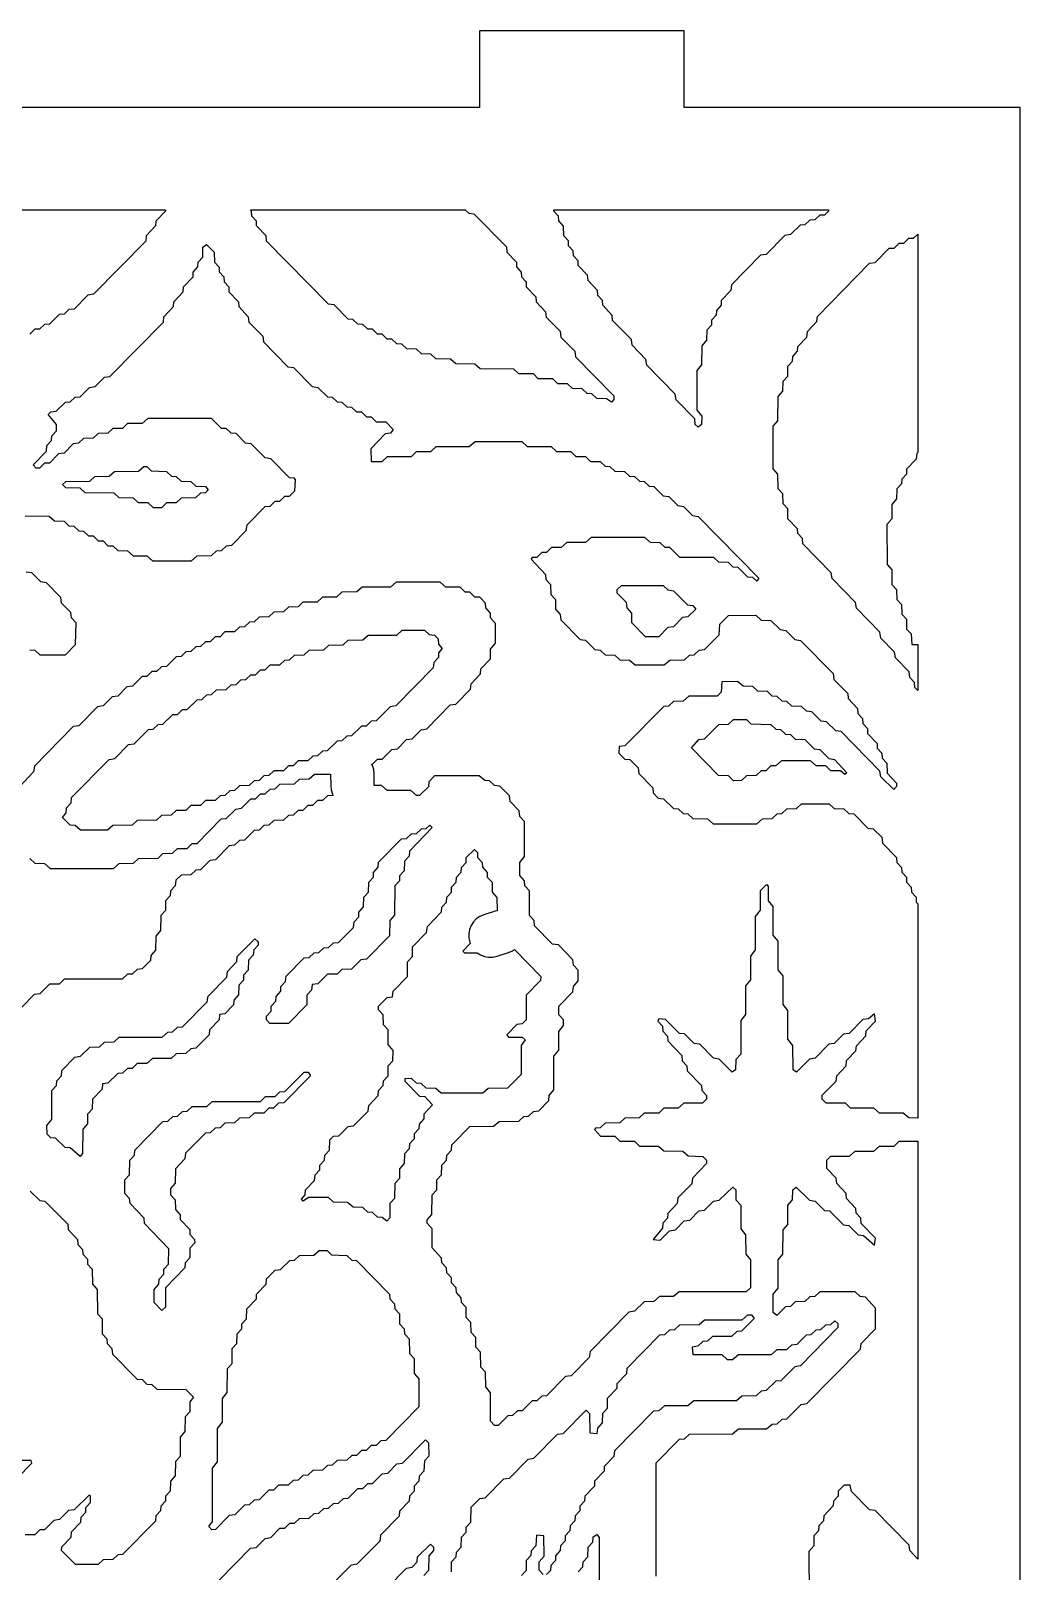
# Model space of a CAD drawing. Header units: millimetres. Extents: x 10 to 410, y 18 to 283.
# Drawn here: x 34.6 to 73.3, y 86.8 to 147 of the extents above; entities that cross this region are included whole.
import ezdxf

# ---------------------------------------------------------------- set-up
doc = ezdxf.new("R2010")
doc.units = ezdxf.units.MM
doc.layers.add('CUT', color=1, linetype='Continuous')

msp = doc.modelspace()

# ---------------------------------------------------------------- linework, layer by layer
at = {"layer": 'CUT'}
for points in [[(52.134, 21), (60.134, 21), (60.134, 24), (73.2679, 24), (73.2679, 144), (60.134, 144), (60.134, 147), (52.134, 147), (52.134, 144), (31.134, 144), (31.134, 147), (23.134, 147), (23.134, 144), (10, 144), (10, 24), (23.134, 24), (23.134, 21), (31.134, 21), (31.134, 24), (52.134, 24)], [(54.3423, 136.4151), (54.7154, 136.024), (54.739, 135.8098), (55.2797, 135.2599), (55.3107, 135.0344), (55.8514, 134.4844), (55.8824, 134.2589), (57.3759, 132.7397), (57.3833, 132.5899), (57.2853, 132.4864), (57.0947, 132.6215), (56.7171, 132.6299), (56.523, 132.8154), (56.3359, 132.8238), (56.1418, 133.0092), (55.7642, 133.0176), (55.5701, 133.2031), (55.1925, 133.2115), (54.9984, 133.3969), (54.4303, 133.4054), (54.2362, 133.5908), (53.668, 133.5992), (53.4739, 133.7847), (52.157, 133.7904), (51.9494, 133.9785), (51.2042, 133.9842), (50.9965, 134.1724), (50.4284, 134.1808), (50.2343, 134.3662), (49.8567, 134.3747), (49.6626, 134.5601), (49.285, 134.5685), (49.0909, 134.754), (48.9038, 134.7624), (48.7098, 134.9478), (48.5227, 134.9563), (48.3286, 135.1417), (48.1416, 135.1501), (47.9475, 135.3356), (47.7605, 135.344), (47.5664, 135.5294), (47.3793, 135.5378), (47.1852, 135.7233), (46.9982, 135.7317), (46.4469, 136.2886), (46.2245, 136.321), (43.8052, 138.7821), (43.7897, 138.984), (43.4167, 139.375), (43.4086, 139.5656), (43.2261, 139.7627), (43.218, 139.9533), (43.1769, 140), (51.5726, 140), (51.7091, 139.8696), (51.9075, 139.8535), (53.1834, 138.5555), (53.1989, 138.3537), (53.572, 137.9626), (53.5801, 137.7721), (53.7626, 137.5749), (53.7706, 137.3844), (53.9531, 137.1872), (53.9612, 136.9966), (54.3343, 136.6056)], [(61.9805, 137.069), (61.9569, 136.8548), (61.5838, 136.4638), (61.5758, 136.2732), (61.3933, 136.0761), (61.3852, 135.8855), (61.2027, 135.6883), (61.1946, 135.4978), (61.0121, 135.3006), (61.0041, 134.9162), (60.8161, 134.6913), (60.8135, 133.9469), (60.6255, 133.722), (60.6255, 132.1779), (60.8161, 131.9397), (60.8135, 131.6206), (60.677, 131.5094), (60.5676, 131.6206), (60.5439, 131.8348), (59.8128, 132.5786), (59.7817, 132.8041), (58.6694, 133.9356), (58.6383, 134.1611), (58.0977, 134.7111), (58.0666, 134.9365), (57.3354, 135.6804), (57.3199, 135.8822), (56.9468, 136.2732), (56.9388, 136.4638), (56.7563, 136.6609), (56.7482, 136.8515), (56.3751, 137.2425), (56.3515, 137.4567), (55.994, 137.8241), (55.9859, 138.0147), (55.8034, 138.2118), (55.7954, 138.4024), (55.6129, 138.5996), (55.6048, 138.7901), (55.4223, 138.9873), (55.4142, 139.3717), (55.2317, 139.5689), (55.2237, 139.7594), (55.0412, 139.9566), (55.0412, 140), (65.7682, 140), (65.7682, 139.9566), (65.6169, 139.8028), (65.4298, 139.7944), (65.2357, 139.6089), (65.0487, 139.6005), (64.8546, 139.4151), (64.6676, 139.4066), (64.2943, 139.0351), (64.0719, 139.0027), (63.3415, 138.2596), (63.1191, 138.2272)], [(68.0631, 126.1404), (68.2456, 125.9433), (68.2536, 125.365), (68.4361, 125.1678), (68.4442, 124.7834), (68.6267, 124.5862), (68.6348, 124.2018), (68.8173, 124.0046), (68.8253, 123.6202), (69.0004, 123.4343), (69.03, 123.0175), (69.2679, 123.0175), (69.2679, 121.2234), (69.1431, 121.3459), (69.135, 121.5365), (68.9525, 121.7336), (68.9288, 121.9478), (68.3882, 122.4978), (68.3571, 122.7233), (67.8165, 123.2733), (67.7855, 123.4987), (66.8637, 124.4364), (66.8326, 124.6619), (65.9109, 125.5996), (65.8798, 125.8251), (64.7675, 126.9566), (64.752, 127.1585), (64.5695, 127.3556), (64.5614, 127.5462), (64.1883, 127.9372), (64.1803, 128.3216), (63.9978, 128.5188), (63.9897, 128.9032), (63.8072, 129.1004), (63.7991, 129.6786), (63.614, 129.8891), (63.614, 131.552), (63.7991, 131.7624), (63.8046, 132.7151), (63.9897, 132.9256), (63.9978, 133.31), (64.1803, 133.5071), (64.1883, 133.8916), (64.3708, 134.0887), (64.3789, 134.2793), (64.5614, 134.4764), (64.5695, 134.667), (64.927, 135.0344), (64.9506, 135.2486), (65.3237, 135.6396), (65.3392, 135.8415), (67.3773, 137.9148), (67.5997, 137.9472), (68.151, 138.5042), (68.338, 138.5126), (68.5321, 138.698), (68.7192, 138.7065), (68.9133, 138.8919), (69.1003, 138.9003), (69.2679, 139.0604), (69.2679, 130.5248), (69.2221, 130.4777), (69.1984, 130.2635), (68.8253, 129.8725), (68.8173, 129.6819), (68.6348, 129.4848), (68.6267, 129.2942), (68.4442, 129.0971), (68.4361, 128.7126), (68.2482, 128.4877), (68.2456, 127.9372), (68.0576, 127.7123)], [(40.2716, 128.5588), (39.894, 128.5504), (39.6999, 128.365), (39.3891, 128.3623), (39.1815, 128.5504), (38.8039, 128.5588), (38.6098, 128.7443), (38.0416, 128.7527), (37.8475, 128.9381), (36.7212, 128.9438), (36.5135, 129.132), (35.9589, 129.1377), (35.8316, 129.2666), (35.9589, 129.3954), (36.8947, 129.4011), (37.0888, 129.5866), (37.6569, 129.595), (37.8646, 129.7831), (38.8003, 129.7888), (39.008, 129.977), (39.1282, 129.9743), (39.2984, 129.8051), (39.8905, 129.7804), (40.0846, 129.595), (40.2716, 129.5866), (40.4657, 129.4011), (40.8433, 129.3927), (41.0374, 129.2073), (41.415, 129.1988), (41.5261, 129.0594), (41.415, 128.9466), (41.228, 128.9381), (41.0339, 128.7527), (40.4657, 128.7443)], [(57.8997, 124.4477), (57.876, 124.6619), (57.5185, 125.0293), (57.5185, 125.1678), (57.6834, 125.3243), (59.3147, 125.3243), (59.4984, 125.1524), (59.7208, 125.12), (60.2606, 124.5708), (60.4716, 124.5462), (60.5827, 124.4068), (60.281, 124.1), (60.0701, 124.0754), (59.7093, 123.7123), (59.4984, 123.6877), (59.1376, 123.3246), (58.6227, 123.3246), (58.0902, 123.8661), (58.0822, 124.2505)], [(47.7037, 119.8351), (47.5166, 119.8267), (47.132, 119.4474), (46.9449, 119.4389), (46.7508, 119.2535), (46.5638, 119.2451), (46.1791, 118.8658), (45.9921, 118.8574), (45.798, 118.6719), (45.611, 118.6635), (45.4169, 118.4781), (45.0393, 118.4696), (44.8452, 118.2842), (44.6581, 118.2758), (44.464, 118.0903), (44.0864, 118.0819), (43.8923, 117.8965), (43.7053, 117.8881), (43.5112, 117.7026), (43.3242, 117.6942), (43.1301, 117.5088), (42.7525, 117.5003), (42.5584, 117.3149), (42.3714, 117.3065), (42.1773, 117.121), (41.9902, 117.1126), (41.7961, 116.9272), (41.4185, 116.9187), (41.2244, 116.7333), (40.8468, 116.7249), (40.6527, 116.5395), (40.2751, 116.531), (40.081, 116.3456), (39.7034, 116.3372), (39.5093, 116.1517), (38.7506, 116.1433), (38.5565, 115.9579), (37.7978, 115.9494), (37.5901, 115.7613), (36.5306, 115.7613), (36.323, 115.9494), (36.1245, 115.9656), (35.8342, 116.2646), (35.9765, 116.4474), (35.9846, 116.6379), (36.1671, 116.8351), (36.1826, 117.0369), (37.649, 118.5287), (37.8714, 118.5611), (38.4113, 119.1103), (38.6337, 119.1427), (39.185, 119.6996), (39.372, 119.7081), (39.5661, 119.8935), (39.7532, 119.9019), (40.1378, 120.2812), (40.3248, 120.2897), (40.5189, 120.4751), (40.706, 120.4835), (41.0906, 120.8628), (41.2777, 120.8712), (41.4718, 121.0567), (41.6588, 121.0651), (41.8529, 121.2505), (42.2305, 121.259), (42.4246, 121.4444), (42.6116, 121.4528), (42.8057, 121.6383), (42.9928, 121.6467), (43.1869, 121.8321), (43.3739, 121.8405), (43.568, 122.026), (43.755, 122.0344), (43.9491, 122.2198), (44.3267, 122.2283), (44.5208, 122.4137), (44.7079, 122.4221), (44.902, 122.6076), (45.2796, 122.616), (45.4737, 122.8014), (46.0418, 122.8098), (46.2359, 122.9953), (46.8041, 123.0037), (46.9982, 123.1891), (47.5664, 123.1976), (47.774, 123.3857), (48.9003, 123.3914), (49.1079, 123.5796), (49.9769, 123.5796), (50.1606, 123.4076), (50.3716, 123.383), (50.5155, 123.2405), (50.531, 123.0386), (50.6759, 122.8691), (50.531, 122.6996), (50.5229, 122.5091), (50.3404, 122.3119), (50.3249, 122.1101), (48.8585, 120.6183), (48.6361, 120.5859), (48.0962, 120.0367), (47.8978, 120.0205)], [(66.4075, 117.9364), (66.2418, 118.0819), (65.8642, 118.0903), (65.6701, 118.2758), (65.2925, 118.2842), (65.0701, 118.4753), (63.9337, 118.4753), (63.7112, 118.2842), (63.5242, 118.2758), (63.3301, 118.0903), (63.143, 118.0819), (62.9489, 117.8965), (62.5713, 117.8881), (62.3772, 117.7026), (62.0664, 117.6999), (61.8588, 117.8881), (61.4698, 117.9042), (60.4172, 118.9787), (60.7075, 119.3042), (60.9299, 119.3366), (61.4812, 119.8935), (61.8588, 119.9019), (62.0664, 120.0901), (62.5678, 120.0874), (62.738, 119.9181), (63.5206, 119.8935), (63.7147, 119.7081), (63.9018, 119.6996), (64.0959, 119.5142), (64.2829, 119.5058), (64.477, 119.3203), (64.8546, 119.3119), (65.2153, 118.9488), (65.4377, 118.9165), (65.787, 118.5611), (66.0094, 118.5287), (66.4903, 118.0094)], [(47.4927, 110.699), (47.132, 110.3359), (46.7544, 110.3275), (46.5603, 110.142), (46.1827, 110.1336), (45.8094, 109.7621), (45.5904, 109.7321), (45.5682, 109.5204), (45.3857, 109.3232), (45.3777, 108.9388), (44.666, 108.2112), (43.9377, 108.2112), (43.7978, 108.3572), (43.7978, 108.4958), (43.9803, 108.6929), (43.9883, 108.8835), (44.1708, 109.0806), (44.1789, 109.2712), (44.3614, 109.4684), (44.3695, 109.6589), (44.552, 109.8561), (44.5675, 110.0579), (45.2717, 110.7743), (45.4701, 110.7905), (45.6642, 110.9759), (45.8513, 110.9843), (46.0454, 111.1698), (46.2324, 111.1782), (46.4265, 111.3636), (46.6135, 111.372), (47.2043, 111.9649), (47.228, 112.1791), (47.4105, 112.3763), (47.4185, 112.5668), (47.601, 112.764), (47.6091, 113.1484), (47.7916, 113.3456), (47.7997, 113.73), (47.9822, 113.9272), (47.9902, 114.1177), (48.1727, 114.3149), (48.1882, 114.5167), (49.083, 115.427), (49.2814, 115.4431), (49.4755, 115.6286), (49.6626, 115.637), (49.8567, 115.8224), (50.0437, 115.8308), (50.1845, 115.9659), (50.2847, 115.8656), (49.3876, 114.9452), (49.3795, 114.7546), (49.1971, 114.5575), (49.189, 114.1731), (49.0065, 113.9759), (48.9984, 113.7853), (48.8159, 113.5882), (48.8105, 112.4416), (48.6254, 112.2311), (48.6099, 111.6416), (47.7151, 110.7314)], [(51.7086, 111.7195), (51.7113, 111.5529), (51.7463, 111.39), (51.7689, 111.3379), (51.4791, 111.0433), (51.5468, 110.9786), (52.0354, 110.9786), (52.1669, 110.8937), (52.3219, 110.8324), (52.4858, 110.8024), (52.6524, 110.8051), (52.8153, 110.8402), (53.2679, 110.9853), (53.4208, 111.0515), (53.4953, 111.1029), (54.5248, 110.0466), (54.5174, 109.8968), (53.9612, 109.3232), (53.9531, 108.3572), (53.8018, 108.2034), (53.5908, 108.1788), (53.1989, 107.7722), (53.2619, 107.683), (53.8018, 107.6803), (53.9129, 107.5674), (53.7652, 107.3568), (53.7626, 106.2248), (53.2301, 105.6832), (52.4713, 105.6748), (52.2637, 105.4866), (50.6325, 105.4866), (50.4248, 105.6748), (50.0472, 105.6832), (49.8531, 105.8687), (49.6661, 105.8771), (49.472, 106.0625), (49.2112, 106.0488), (49.2126, 105.9552), (49.7795, 105.3786), (49.9905, 105.3539), (50.2948, 105.0339), (49.9593, 104.6706), (49.9512, 104.48), (49.7687, 104.2828), (49.7607, 104.0923), (49.5782, 103.8951), (49.5701, 103.7046), (49.3876, 103.5074), (49.3795, 103.3168), (49.1971, 103.1197), (49.189, 102.7353), (49.0065, 102.5381), (48.9984, 102.1537), (48.8159, 101.9565), (48.8078, 101.3782), (48.6254, 101.1811), (48.6199, 100.616), (48.5079, 100.4916), (48.3286, 100.6344), (48.1416, 100.6428), (47.9475, 100.8283), (47.7605, 100.8367), (47.5664, 101.0221), (47.1888, 101.0306), (46.9663, 101.2217), (46.4265, 101.2244), (46.2324, 101.4099), (45.4488, 101.4156), (45.2412, 101.2671), (45.1694, 101.3506), (45.3142, 101.5201), (45.3223, 101.7106), (45.6798, 102.078), (45.7034, 102.2922), (45.8859, 102.4894), (45.894, 102.6799), (46.0765, 102.8771), (46.0846, 103.0677), (46.2671, 103.2648), (46.2826, 103.6605), (46.4265, 103.803), (46.6375, 103.8277), (46.9982, 104.1908), (47.2092, 104.2154), (47.776, 104.7921), (47.7997, 105.0063), (48.1727, 105.3973), (48.1808, 105.5878), (48.3633, 105.785), (48.3714, 105.9756), (48.5539, 106.1727), (48.5619, 106.5571), (48.7444, 106.7543), (48.7499, 107.163), (48.5619, 107.3879), (48.5539, 107.9662), (48.3714, 108.1634), (48.3633, 108.5478), (48.1808, 108.745), (48.1808, 108.8835), (48.5227, 109.2311), (48.7304, 109.2534), (48.7599, 109.4763), (49.3161, 110.05), (49.3216, 110.615), (49.5067, 110.8254), (49.5148, 111.2098), (50.0628, 111.7711), (50.0939, 111.9965), (50.6501, 112.5701), (50.6582, 112.7607), (50.8407, 112.9579), (50.8487, 113.1484), (51.0312, 113.3456), (51.0393, 113.5361), (51.2218, 113.7333), (51.2299, 113.9239), (51.4124, 114.121), (51.4204, 114.3116), (51.6029, 114.5088), (51.611, 114.6993), (51.938, 115.0043), (52.0475, 114.8932), (52.0555, 114.7026), (52.238, 114.5055), (52.2461, 114.3149), (52.4286, 114.1177), (52.4367, 113.9272), (52.6192, 113.73), (52.6272, 113.3456), (52.8123, 113.1352), (52.8161, 112.6186), (52.7488, 112.6041), (52.2962, 112.459), (52.1433, 112.3928), (52.0062, 112.298), (51.8903, 112.1784), (51.7999, 112.0384), (51.7386, 111.8834)], [(41.5744, 107.9662), (41.5589, 107.7644), (41.0453, 107.2419), (40.8468, 107.2257), (40.6527, 107.0403), (40.2751, 107.0318), (40.081, 106.8464), (39.3506, 106.8437), (39.1282, 106.6525), (38.7506, 106.6441), (38.5565, 106.4587), (38.3695, 106.4503), (38.1754, 106.2648), (37.9883, 106.2564), (37.6037, 105.8771), (37.396, 105.8548), (37.3739, 105.6432), (37.0008, 105.2521), (36.9928, 104.8677), (36.8103, 104.6706), (36.8022, 104.2861), (36.6197, 104.089), (36.6142, 103.1362), (36.5136, 103.0196), (36.1324, 103.3485), (35.9339, 103.3646), (35.5607, 103.7362), (35.3737, 103.7446), (35.2297, 103.8871), (35.2223, 104.2308), (35.4103, 104.4558), (35.4129, 105.5878), (35.5954, 105.785), (35.6034, 105.9756), (35.7859, 106.1727), (35.8014, 106.3746), (36.3151, 106.8971), (36.5375, 106.9295), (36.8982, 107.2925), (37.2758, 107.301), (37.4699, 107.4864), (37.8475, 107.4948), (38.0416, 107.6803), (39.7248, 107.683), (39.9472, 107.8741), (40.1343, 107.8825), (40.3284, 108.068), (40.5154, 108.0764), (41.4873, 109.057), (41.5184, 109.2825), (42.2496, 110.0263), (42.2733, 110.2405), (42.6463, 110.6315), (42.6618, 110.8334), (43.349, 111.5176), (43.472, 111.4037), (43.4746, 111.2784), (43.3051, 111.0916), (43.2814, 110.8774), (43.0989, 110.6803), (43.0909, 110.2958), (42.9084, 110.0987), (42.9003, 109.9081), (42.7178, 109.711), (42.7097, 109.3265), (42.5272, 109.1294), (42.5192, 108.9388), (42.1773, 108.5911), (41.9696, 108.5689), (41.9475, 108.3572)], [(41.4185, 103.9301), (40.6372, 103.1433), (40.6135, 102.9291), (40.2405, 102.5381), (40.235, 101.9731), (40.0499, 101.7627), (40.0499, 101.5201), (40.2324, 101.3229), (40.2405, 100.9385), (40.4229, 100.7413), (40.431, 100.5508), (40.8041, 100.1597), (40.8121, 99.9692), (40.9946, 99.772), (40.9973, 99.6467), (40.8121, 99.4363), (40.8041, 99.0519), (40.6216, 98.8547), (40.6135, 98.6642), (39.8593, 97.8854), (39.8539, 97.1265), (39.7148, 97.0021), (39.4148, 97.3071), (39.4122, 97.8201), (39.5973, 98.0306), (39.6053, 98.2211), (39.7878, 98.4183), (39.7959, 98.6088), (39.9784, 98.806), (39.9839, 99.4085), (39.0411, 100.3976), (39.0256, 100.5995), (38.4694, 101.1731), (38.4539, 101.3749), (38.2714, 101.5721), (38.2714, 102.0983), (38.4539, 102.2955), (38.4619, 102.8738), (38.6444, 103.071), (38.6525, 103.2615), (39.7453, 104.3769), (39.9437, 104.393), (40.1378, 104.5785), (40.3248, 104.5869), (40.5189, 104.7723), (40.706, 104.7808), (40.9001, 104.9662), (41.4682, 104.9746), (41.6759, 105.1628), (43.5645, 105.1685), (43.7586, 105.3539), (44.1362, 105.3623), (44.3303, 105.5478), (44.5173, 105.5562), (45.2717, 106.3155), (45.4283, 106.3155), (45.5206, 106.1726), (44.4755, 105.1094), (44.277, 105.0932), (44.0829, 104.9078), (43.8959, 104.8994), (43.7018, 104.7139), (43.3242, 104.7055), (43.1301, 104.5201), (42.7525, 104.5116), (42.5584, 104.3262), (42.1808, 104.3178), (41.9867, 104.1323), (41.7997, 104.1239), (41.6056, 103.9385)], [(49.3876, 95.3165), (49.5701, 95.1193), (49.5782, 94.5411), (49.7633, 94.3306), (49.7607, 93.2361), (48.4659, 91.9191), (48.2789, 91.9107), (48.0848, 91.7252), (47.8978, 91.7168), (47.7037, 91.5314), (47.5166, 91.5229), (47.3225, 91.3375), (47.1355, 91.3291), (46.9414, 91.1437), (46.5638, 91.1352), (46.3697, 90.9498), (46.1827, 90.9414), (45.9886, 90.7559), (45.611, 90.7475), (45.4169, 90.5621), (45.2298, 90.5536), (45.0357, 90.3682), (44.8487, 90.3598), (44.6546, 90.1743), (44.277, 90.1659), (44.0829, 89.9805), (43.8959, 89.9721), (43.5226, 89.6005), (43.3242, 89.5843), (43.1301, 89.3989), (42.9431, 89.3905), (42.5698, 89.0189), (42.3474, 88.9865), (41.8076, 88.4373), (41.6623, 88.4296), (41.5486, 88.5557), (41.699, 88.753), (41.699, 90.8411), (41.8895, 91.0793), (41.8895, 92.392), (42.0801, 92.6302), (42.0801, 93.5552), (42.2706, 93.7934), (42.2733, 94.7316), (42.4558, 94.9288), (42.4638, 95.5071), (42.6463, 95.7042), (42.6544, 96.0887), (42.8369, 96.2858), (42.845, 96.4764), (43.0274, 96.6735), (43.0355, 97.058), (43.4086, 97.449), (43.4167, 97.6395), (43.7897, 98.0306), (43.8052, 98.2324), (44.1397, 98.5688), (44.3507, 98.5934), (44.7114, 98.9565), (44.8984, 98.9649), (45.0925, 99.1504), (45.6607, 99.1588), (45.8683, 99.347), (46.1791, 99.3442), (46.3493, 99.175), (46.9414, 99.1504), (47.1355, 98.9649), (47.3225, 98.9565), (48.6173, 97.6395), (48.6254, 97.449), (48.8078, 97.2518), (48.8159, 97.0613), (48.9984, 96.8641), (49.0065, 96.4797), (49.189, 96.2825), (49.1971, 96.092), (49.3795, 95.8948)]]:
    msp.add_lwpolyline(points, close=True, dxfattribs=at)
for points in [[(31.3142, 140), (39.8503, 140), (39.8512, 139.9566), (39.4782, 139.5656), (39.4701, 139.375), (39.0971, 138.984), (39.0816, 138.7821), (37.0434, 136.7087), (36.821, 136.6764), (36.2811, 136.1272), (36.0827, 136.111), (35.8886, 135.9256), (35.7015, 135.9171), (35.3169, 135.5378), (35.1298, 135.5294), (34.9357, 135.344), (34.7487, 135.3356), (34.5546, 135.1501)], [(34.3676, 128.0441), (35.3033, 128.0384), (35.511, 127.8502), (35.8886, 127.8418), (36.0827, 127.6564), (36.2697, 127.6479), (36.4638, 127.4625), (36.6508, 127.4541), (36.8449, 127.2686), (37.032, 127.2602), (37.2261, 127.0748), (37.4131, 127.0664), (37.6072, 126.8809), (37.7942, 126.8725), (37.9883, 126.6871), (38.3659, 126.6786), (38.5884, 126.4875), (39.1282, 126.4848), (39.3506, 126.2936), (40.8682, 126.2936), (41.0906, 126.4848), (41.6588, 126.4932), (41.8529, 126.6786), (42.0399, 126.6871), (42.234, 126.8725), (42.445, 126.8971), (43.0119, 127.4738), (43.043, 127.6993), (43.7471, 128.4157), (43.9456, 128.4318), (44.1397, 128.6173), (44.3267, 128.6257), (44.5208, 128.8111), (44.7079, 128.8195), (44.9175, 129.0247), (44.9386, 129.457), (44.8982, 129.5198), (44.7, 129.5359), (43.9695, 130.2789), (43.7471, 130.3113), (43.2073, 130.8605), (42.9849, 130.8929), (42.6116, 131.2645), (42.4246, 131.2729), (42.2305, 131.4583), (42.0435, 131.4668), (41.6588, 131.8461), (39.1601, 131.8518), (38.9376, 131.6606), (38.3695, 131.6522), (38.1754, 131.4668), (37.7978, 131.4583), (37.6037, 131.2729), (37.2261, 131.2645), (37.032, 131.079), (36.6544, 131.0706), (36.4603, 130.8852), (36.2493, 130.8605), (35.8886, 130.4974), (35.6776, 130.4728), (35.3169, 130.1097), (35.1298, 130.1013), (34.9357, 129.9159), (34.802, 129.9159), (34.6882, 130.042), (35.1987, 130.5756), (35.2223, 130.7898), (35.4048, 130.9869), (35.4129, 131.1775), (35.5954, 131.3747), (35.5954, 131.6173), (35.27, 132.0051), (35.3737, 132.1068), (35.5846, 132.1314), (35.9454, 132.4945), (36.1324, 132.5029), (36.3265, 132.6883), (36.5135, 132.6968), (36.8868, 133.0683), (37.1092, 133.1007), (37.4699, 133.4638), (37.6809, 133.4884), (39.7723, 135.616), (39.7959, 135.8302), (40.169, 136.2212), (40.177, 136.4118), (40.5501, 136.8028), (40.5582, 136.9933), (40.9312, 137.3844), (40.9393, 137.5749), (41.1218, 137.7721), (41.1299, 137.9626), (41.3124, 138.1598), (41.3204, 138.5442), (41.4569, 138.6554), (41.7569, 138.3504), (41.765, 137.9659), (41.9475, 137.7688), (41.9555, 137.5782), (42.138, 137.3811), (42.1461, 137.1905), (42.3286, 136.9933), (42.3367, 136.8028), (42.7097, 136.4118), (42.7178, 136.2212), (43.0909, 135.8302), (43.1145, 135.616), (43.6551, 135.066), (43.6862, 134.8405), (44.6342, 133.8761), (44.8566, 133.8438), (45.587, 133.1007), (45.8094, 133.0683), (46.1827, 132.6968), (46.3697, 132.6883), (46.5638, 132.5029), (46.7508, 132.4945), (46.9449, 132.309), (47.132, 132.3006), (47.3261, 132.1152), (47.5131, 132.1068), (47.7072, 131.9213), (47.8942, 131.9129), (48.0883, 131.7275), (48.4659, 131.719), (48.7602, 131.4236), (48.6565, 131.2729), (48.4455, 131.2483), (47.8787, 130.6716), (47.898, 130.1764), (48.3286, 130.1766), (48.5362, 130.3647), (49.472, 130.3704), (49.6661, 130.5559), (50.2343, 130.5643), (50.4419, 130.7524), (51.7305, 130.7524), (51.9664, 130.9463), (53.7882, 130.9463), (53.9959, 130.7581), (54.9316, 130.7524), (55.1393, 130.5643), (55.7074, 130.5559), (55.9015, 130.3704), (56.2791, 130.362), (56.4732, 130.1766), (56.8508, 130.1681), (57.0449, 129.9827), (57.232, 129.9743), (57.4261, 129.7888), (57.8037, 129.7804), (57.9978, 129.595), (58.1848, 129.5866), (58.3789, 129.4011), (58.5659, 129.3927), (58.76, 129.2073), (58.9471, 129.1988), (59.3078, 128.8358), (59.5302, 128.8034), (59.8795, 128.448), (60.1019, 128.4157), (60.4512, 128.0603), (60.6736, 128.0279), (63.0526, 125.6077), (62.9773, 125.497), (62.8116, 125.6425), (62.6246, 125.6509), (62.2399, 126.0302), (62.0529, 126.0386), (61.8588, 126.2241), (61.4812, 126.2325), (61.2871, 126.4179), (59.9567, 126.4264), (59.572, 126.8057), (59.385, 126.8141), (59.1909, 126.9995), (58.8133, 127.0079), (58.5908, 127.1991), (56.5016, 127.1991), (56.2791, 127.0079), (55.5488, 127.0052), (55.3263, 126.8141), (54.9487, 126.8057), (54.7546, 126.6202), (54.5676, 126.6118), (54.3735, 126.4264), (54.1868, 126.4181), (54.147, 126.359), (54.708, 125.7607), (54.7235, 125.5588), (54.906, 125.3617), (54.914, 124.9773), (55.0965, 124.7801), (55.1046, 124.3957), (55.2871, 124.1985), (55.3107, 123.9843), (56.0682, 123.2138), (56.2791, 123.1891), (56.6399, 122.8261), (56.8508, 122.8014), (57.0449, 122.616), (57.4225, 122.6076), (57.6166, 122.4221), (57.9942, 122.4137), (58.2167, 122.2226), (59.3531, 122.2226), (59.5755, 122.4137), (60.1437, 122.4221), (60.3378, 122.6076), (60.5248, 122.616), (60.7189, 122.8014), (60.9299, 122.8261), (61.4968, 123.4027), (61.5204, 123.8108), (61.8623, 124.1584), (62.9354, 124.1612), (63.143, 123.973), (63.5206, 123.9646), (63.8814, 123.6015), (64.1038, 123.5691), (64.4531, 123.2138), (64.6755, 123.1814), (65.9514, 121.8835), (65.9824, 121.658), (66.5231, 121.108), (66.5386, 120.9062), (66.9116, 120.5151), (66.9197, 120.3246), (67.1022, 120.1274), (67.1103, 119.9369), (67.2927, 119.7397), (67.3008, 119.5491), (67.6739, 119.1581), (67.6819, 118.9676), (67.8644, 118.7704), (67.8725, 118.5798), (68.055, 118.3827), (68.0631, 117.9983), (68.4361, 117.6072), (68.4361, 117.4687), (68.3267, 117.3575), (67.8165, 117.8451), (67.7855, 118.0706), (66.2658, 119.6166), (66.0548, 119.6412), (65.6941, 120.0043), (65.4831, 120.0289), (65.1224, 120.392), (64.9114, 120.4167), (64.7173, 120.6021), (64.3397, 120.6105), (64.1456, 120.796), (63.9586, 120.8044), (63.7645, 120.9898), (63.5774, 120.9983), (63.3833, 121.1837), (63.0057, 121.1921), (62.8116, 121.3776), (62.434, 121.386), (62.2116, 121.5771), (61.5979, 121.5576), (61.5758, 121.1521), (61.4244, 120.9983), (60.3129, 120.9955), (60.0905, 120.8044), (59.7129, 120.796), (59.5188, 120.6105), (59.3317, 120.6021), (57.8151, 119.0674), (57.596, 119.0374), (57.582, 118.7737), (57.8072, 118.5449), (58.0057, 118.5287), (58.3287, 118.2001), (58.3598, 117.9746), (58.9004, 117.4246), (58.9159, 117.2228), (59.1172, 117.0102), (59.3282, 116.9856), (59.7129, 116.6063), (59.8999, 116.5979), (60.094, 116.4124), (60.281, 116.404), (60.4751, 116.2186), (61.0433, 116.2101), (61.2657, 116.019), (62.9739, 116.019), (63.1963, 116.2101), (63.5739, 116.2186), (63.768, 116.404), (63.955, 116.4124), (64.1491, 116.5979), (64.5267, 116.6063), (64.7208, 116.7917), (65.7939, 116.7945), (66.0015, 116.6063), (66.3791, 116.5979), (66.5732, 116.4124), (66.7603, 116.404), (67.3116, 115.8471), (67.5225, 115.8224), (67.857, 115.486), (67.8881, 115.2606), (68.4361, 114.6993), (68.4442, 114.5088), (68.6267, 114.3116), (68.6348, 114.121), (68.8173, 113.9239), (68.8253, 113.7333), (69.0078, 113.5361), (69.0159, 113.3456), (69.1984, 113.1484), (69.2065, 112.9579), (69.2679, 112.8915), (69.2679, 104.5187), (68.9133, 104.5201), (68.6908, 104.7112), (67.7699, 104.7139), (67.5474, 104.9051), (66.64, 104.9051), (66.4324, 105.0932), (65.6872, 105.0989), (65.5223, 105.2555), (65.5297, 105.4053), (66.0704, 105.9552), (66.094, 106.1694), (66.4671, 106.5605), (66.4826, 106.7623), (66.8482, 107.142), (66.8637, 107.3439), (67.2293, 107.7236), (67.2448, 107.9255), (67.6105, 108.3052), (67.5753, 108.5829), (67.332, 108.3973), (67.121, 108.3726), (66.5811, 107.8234), (66.3587, 107.7911), (65.998, 107.428), (65.787, 107.4033), (65.2472, 106.8541), (65.0248, 106.8218), (64.5268, 106.3152), (64.3863, 106.4073), (64.3763, 107.3568), (64.1857, 107.595), (64.1857, 108.7139), (63.9952, 108.9521), (63.9952, 110.0709), (63.8046, 110.3091), (63.8046, 111.4279), (63.614, 111.6661), (63.614, 112.785), (63.4261, 113.0099), (63.4235, 113.5604), (63.3828, 113.6233), (63.3097, 113.6069), (63.1084, 113.3943), (63.1029, 112.6354), (62.9123, 112.3972), (62.9123, 111.0845), (62.7218, 110.8463), (62.7218, 109.9214), (62.5312, 109.6832), (62.5312, 108.5643), (62.3406, 108.3262), (62.3406, 107.0135), (62.1555, 106.803), (62.14, 106.4073), (62.011, 106.3075), (61.5016, 106.8218), (61.2792, 106.8541), (60.7393, 107.4033), (60.5169, 107.4357), (60.1437, 107.8073), (59.9452, 107.8234), (59.4054, 108.3726), (59.1415, 108.389), (59.1064, 108.3054), (59.289, 108.108), (59.297, 107.9175), (59.4795, 107.7203), (59.4876, 107.5298), (60.0438, 106.9562), (60.0593, 106.7543), (60.2418, 106.5571), (60.2499, 106.3666), (60.8061, 105.793), (60.8216, 105.5911), (61.0041, 105.394), (61.0041, 105.2555), (60.8527, 105.1016), (60.1223, 105.0989), (59.8999, 104.9078), (59.3317, 104.8994), (59.1376, 104.7139), (58.5695, 104.7055), (58.3754, 104.5201), (57.8072, 104.5116), (57.6131, 104.3262), (57.0449, 104.3178), (56.8508, 104.1323), (56.6641, 104.1241), (56.6243, 104.065), (56.8544, 103.8115), (57.4225, 103.803), (57.6166, 103.6176), (58.1848, 103.6092), (58.3789, 103.4237), (59.1241, 103.418), (59.3317, 103.2299), (60.0769, 103.2242), (60.2846, 103.036), (60.8641, 103.0199), (61.0041, 102.8738), (61.0041, 102.7353), (60.456, 102.174), (60.4249, 101.9485), (59.8843, 101.3986), (59.8607, 101.1844), (59.4876, 100.7933), (59.4795, 100.6028), (59.297, 100.4056), (59.289, 100.2151), (58.9161, 99.7748), (59.1909, 99.7404), (59.5641, 100.1119), (59.7865, 100.1443), (60.1358, 100.4997), (60.3582, 100.532), (60.7075, 100.8874), (60.9299, 100.9198), (61.2792, 101.2751), (61.5016, 101.3075), (62.038, 101.8218), (62.1475, 101.7106), (62.1555, 101.3262), (62.3406, 101.1158), (62.3406, 100.1908), (62.5312, 99.9526), (62.5367, 99.1937), (62.7218, 98.9833), (62.7192, 97.8887), (62.5543, 97.7322), (59.9318, 97.7322), (59.7093, 97.5411), (59.1695, 97.5383), (58.9471, 97.3472), (58.5695, 97.3388), (58.1962, 96.9672), (57.9738, 96.9348), (56.4541, 95.3889), (56.4231, 95.1634), (55.7189, 94.447), (55.4965, 94.4146), (54.7546, 93.6638), (54.5676, 93.6554), (54.3735, 93.47), (54.1864, 93.4616), (53.8018, 93.0823), (53.6147, 93.0738), (53.4206, 92.8884), (53.2336, 92.88), (52.8604, 92.5084), (52.7152, 92.5007), (52.5612, 92.6677), (52.5612, 93.7866), (52.3733, 94.0115), (52.3652, 94.5898), (52.1827, 94.787), (52.1746, 95.3652), (51.9921, 95.5624), (51.984, 95.9468), (51.8016, 96.144), (51.7935, 96.5284), (51.611, 96.7256), (51.6029, 97.11), (51.4204, 97.3071), (51.4124, 97.4977), (51.2299, 97.6949), (51.2218, 97.8854), (51.0393, 98.0826), (51.0312, 98.2732), (50.8487, 98.4703), (50.8407, 98.6609), (50.6582, 98.858), (50.6501, 99.0486), (50.277, 99.4396), (50.2744, 100.184), (50.0865, 100.4089), (50.0839, 100.5342), (50.269, 100.7446), (50.277, 101.5168), (50.4595, 101.7139), (50.4676, 102.0983), (50.6501, 102.2955), (50.6582, 102.6799), (50.8407, 102.8771), (50.8487, 103.0677), (51.0312, 103.2648), (51.0467, 103.4667), (51.7509, 104.183), (52.6833, 104.1935), (52.9057, 104.3846), (53.6645, 104.393), (53.8586, 104.5785), (54.0456, 104.5869), (54.2397, 104.7723), (54.4507, 104.797), (54.8425, 105.2034), (54.8506, 105.394), (55.0386, 105.6189), (55.0386, 106.9316), (55.2291, 107.1698), (55.2291, 107.9009), (55.4197, 108.1391), (55.4142, 108.3539), (55.2317, 108.5511), (55.2317, 108.8835), (55.7798, 109.4447), (55.8034, 109.6589), (55.9914, 109.8839), (55.9859, 110.2925), (55.8034, 110.4897), (55.7798, 110.7039), (55.2129, 111.2806), (54.9905, 111.3129), (54.2863, 112.0293), (54.2708, 112.2311), (54.0883, 112.4283), (54.0803, 113.3943), (53.8978, 113.5915), (53.8897, 113.782), (53.7046, 113.9925), (53.7072, 114.5055), (53.8952, 114.7304), (53.8897, 116.1084), (53.7072, 116.3055), (53.6836, 116.5197), (53.3261, 116.8871), (53.3024, 117.1013), (52.9261, 117.4841), (52.7152, 117.5088), (52.5211, 117.6942), (52.334, 117.7026), (52.1116, 117.8938), (50.3751, 117.8881), (50.1499, 117.6593), (50.1344, 117.4574), (49.7864, 117.1183), (49.6661, 117.121), (49.4437, 117.3122), (48.5227, 117.3149), (48.3003, 117.506), (48.0135, 117.506), (48.0138, 117.5092), (48.0121, 117.9664), (47.9952, 118.1322), (47.9462, 118.2915), (47.9148, 118.3496), (47.9475, 118.351), (48.1416, 118.5365), (48.3286, 118.5449), (48.7019, 118.9165), (48.9243, 118.9488), (49.2736, 119.3042), (49.496, 119.3366), (49.8453, 119.6919), (50.0676, 119.7243), (50.9886, 120.6612), (51.211, 120.6936), (51.7779, 121.2703), (51.8016, 121.4845), (52.1746, 121.8755), (52.1827, 122.066), (52.5557, 122.4571), (52.5638, 122.8415), (52.7518, 123.0664), (52.7518, 123.835), (52.5638, 124.06), (52.5557, 124.2505), (52.3733, 124.4477), (52.3652, 124.6383), (52.1399, 124.8671), (51.9529, 124.8755), (51.7588, 125.0609), (51.5718, 125.0693), (51.3777, 125.2548), (50.8095, 125.2632), (50.5871, 125.4543), (48.8789, 125.4543), (48.6565, 125.2632), (47.545, 125.2605), (47.334, 125.0771), (46.7544, 125.0609), (46.5467, 124.8728), (45.9921, 124.8671), (45.7845, 124.6789), (45.2298, 124.6732), (45.0357, 124.4878), (44.6581, 124.4793), (44.464, 124.2939), (44.0864, 124.2855), (43.8923, 124.1), (43.5147, 124.0916), (43.3207, 123.9062), (43.1336, 123.8977), (42.9395, 123.7123), (42.7525, 123.7039), (42.5584, 123.5184), (42.1808, 123.51), (41.9867, 123.3246), (41.7997, 123.3162), (41.6056, 123.1307), (41.4185, 123.1223), (41.2244, 122.9369), (41.0374, 122.9284), (40.8433, 122.743), (40.6563, 122.7346), (40.4622, 122.5491), (40.2751, 122.5407), (39.8905, 122.1614), (39.7034, 122.153), (39.5093, 121.9676), (39.3223, 121.9591), (39.1282, 121.7737), (38.9412, 121.7653), (38.5679, 121.3937), (38.3455, 121.3613), (37.9962, 121.006), (37.7738, 120.9736), (37.4245, 120.6183), (37.2021, 120.5859), (36.4717, 119.8428), (36.2493, 119.8104), (34.7296, 118.2645), (34.6985, 118.039), (34.1423, 117.4654)], [(34.5581, 122.8098), (34.7452, 122.8014), (34.9393, 122.616), (35.9418, 122.616), (36.3421, 123.015), (36.3576, 123.8628), (36.1751, 124.06), (36.1515, 124.2742), (35.794, 124.6416), (35.7704, 124.8558), (35.2035, 125.4324), (34.9811, 125.4648), (34.6318, 125.8201), (34.4094, 125.8525)], [(34.5546, 114.6593), (34.7487, 114.4738), (35.1263, 114.4654), (35.3488, 114.2743), (37.8191, 114.2743), (38.0416, 114.4654), (38.6098, 114.4738), (38.8039, 114.6593), (39.5626, 114.6677), (39.7567, 114.8531), (40.1343, 114.8615), (40.3284, 115.047), (40.706, 115.0554), (40.9001, 115.2408), (41.0871, 115.2493), (42.032, 116.2024), (42.2305, 116.2186), (42.6037, 116.5901), (42.8261, 116.6225), (43.1869, 116.9856), (43.3739, 116.994), (43.568, 117.1795), (43.755, 117.1879), (43.9491, 117.3733), (44.1362, 117.3817), (44.3303, 117.5672), (44.8984, 117.5756), (45.0925, 117.761), (45.4701, 117.7695), (45.6778, 117.9576), (46.3121, 117.96), (46.3121, 117.96), (46.3139, 117.5028), (46.3308, 117.3371), (46.3798, 117.1778), (46.4122, 117.1177), (46.1827, 117.1126), (45.9886, 116.9272), (45.8015, 116.9187), (45.6074, 116.7333), (45.4204, 116.7249), (45.2263, 116.5395), (45.0393, 116.531), (44.8452, 116.3456), (44.6581, 116.3372), (44.464, 116.1517), (44.0864, 116.1433), (43.8923, 115.9579), (43.7053, 115.9494), (43.5112, 115.764), (43.3242, 115.7556), (42.9395, 115.3763), (42.7525, 115.3679), (42.5584, 115.1824), (42.3474, 115.1578), (41.8076, 114.6086), (41.5852, 114.5762), (41.2244, 114.2131), (41.0374, 114.2047), (40.8433, 114.0193), (40.4657, 114.0108), (40.256, 113.8057), (40.2324, 113.5915), (40.0499, 113.3943), (40.0418, 113.2038), (39.8593, 113.0066), (39.8512, 112.6222), (39.6688, 112.425), (39.6607, 111.8467), (39.4727, 111.6218), (39.4701, 111.0713), (39.2876, 110.8741), (39.2721, 110.6723), (38.9491, 110.3436), (38.7506, 110.3275), (38.5565, 110.142), (38.3695, 110.1336), (38.1618, 109.9455), (35.8921, 109.9398), (35.698, 109.7543), (35.3204, 109.7459), (34.9472, 109.3743), (34.7248, 109.342), (33.7612, 108.3539)], [(59.0405, 86.6205), (59.0431, 91.0483), (59.9452, 91.9698), (60.1437, 91.9859), (60.3378, 92.1714), (62.021, 92.1741), (62.257, 92.368), (63.355, 92.368), (63.5774, 92.5591), (63.7645, 92.5675), (63.9586, 92.753), (64.1456, 92.7614), (64.7094, 93.3268), (64.9318, 93.3592), (67.0232, 95.4867), (67.0543, 95.7122), (67.6105, 96.2858), (67.6159, 97.0822), (67.2186, 97.5164), (67.0076, 97.5411), (66.8135, 97.7265), (65.4298, 97.7265), (65.2357, 97.5411), (65.0487, 97.5326), (64.8546, 97.3472), (64.477, 97.3388), (64.2829, 97.1533), (64.0959, 97.1449), (63.7531, 96.8083), (63.6166, 96.9194), (63.6166, 97.6395), (63.8046, 97.8645), (63.8046, 98.9833), (63.9897, 99.1937), (63.9952, 100.1465), (64.1803, 100.3569), (64.1857, 101.1158), (64.3708, 101.3262), (64.3789, 101.7106), (64.5154, 101.8218), (65.0248, 101.3075), (65.2472, 101.2751), (65.6204, 100.9035), (65.8189, 100.8874), (66.3587, 100.3382), (66.5697, 100.3135), (66.9304, 99.9505), (67.1414, 99.9258), (67.5753, 99.5463), (67.6105, 99.824), (67.0543, 100.3976), (67.0388, 100.5995), (66.8563, 100.7966), (66.8482, 100.9872), (66.4751, 101.3782), (66.4671, 101.5688), (66.094, 101.9598), (66.0704, 102.174), (65.7129, 102.5414), (65.7129, 102.8738), (65.8642, 103.0276), (66.5946, 103.0303), (66.817, 103.2215), (67.5474, 103.2242), (67.7699, 103.4153), (68.338, 103.4237), (68.5321, 103.6092), (69.2625, 103.6119), (69.2679, 103.6165), (69.2679, 87.2835), (68.9525, 87.6141), (68.9288, 87.8283), (67.5997, 89.1804), (67.3773, 89.2128), (66.6731, 89.9291), (66.6227, 90.166), (66.3827, 90.1659), (66.1574, 89.9371), (66.1494, 89.7466), (65.9669, 89.5494), (65.9588, 89.3588), (65.5857, 88.9678), (65.5777, 88.7773), (65.3952, 88.5801), (65.3871, 88.3895), (65.2046, 88.1924), (65.1965, 87.808), (65.0086, 87.583), (65.014, 85.8173)], [(34.566, 101.6628), (34.9393, 101.2913), (35.1377, 101.2751), (36.0325, 100.3649), (36.048, 100.163), (36.4211, 99.772), (36.4291, 99.5815), (36.6116, 99.3843), (36.6197, 99.1937), (36.8022, 98.9966), (36.8103, 98.806), (36.9928, 98.6088), (37.0008, 98.0306), (37.1859, 97.8201), (37.1914, 96.8674), (37.3739, 96.6702), (37.382, 96.092), (37.5645, 95.8948), (37.5725, 95.7042), (37.755, 95.5071), (37.7787, 95.2929), (38.7506, 94.3123), (38.9376, 94.3038), (39.1317, 94.1184), (39.3188, 94.11), (39.5129, 93.9245), (40.6527, 93.9161), (40.9544, 93.6094), (40.8121, 93.4266), (40.8041, 93.0422), (40.6216, 92.845), (40.6135, 92.2668), (40.4256, 92.0418), (40.4229, 91.2975), (40.2405, 91.1003), (40.235, 90.5353), (40.0499, 90.3248), (40.0418, 89.9404), (39.8593, 89.7433), (39.8512, 89.5527), (39.6688, 89.3555), (39.6607, 89.165), (39.4782, 88.9678), (39.4627, 88.766), (38.1754, 87.4603), (37.9883, 87.4519), (37.7942, 87.2664), (37.4166, 87.258), (37.2225, 87.0726), (36.34, 87.0698), (35.794, 87.6141), (35.8014, 87.7639), (36.1671, 88.1437), (36.1826, 88.3455), (36.5482, 88.7252), (36.5563, 88.9158), (36.7388, 89.113), (36.7468, 89.3035), (36.9293, 89.5007), (36.9292, 89.7436), (36.8694, 89.7832), (36.2811, 89.2128), (36.0587, 89.1804), (35.7094, 88.8251), (35.487, 88.7927), (35.1263, 88.4296), (34.9393, 88.4212), (34.7452, 88.2357), (34.3676, 88.2273)], [(51.0312, 86.7866), (51.0393, 87.171), (51.2218, 87.3682), (51.2299, 87.5588), (51.4124, 87.7559), (51.4204, 88.1403), (51.6029, 88.3375), (51.611, 88.5281), (51.7935, 88.7252), (51.809, 89.3148), (52.1435, 89.6512), (52.3544, 89.6758), (53.0849, 90.4189), (53.3073, 90.4513), (54.0377, 91.1943), (54.2601, 91.2267), (55.1811, 92.1636), (55.4035, 92.196), (56.294, 93.098), (56.4331, 92.9736), (56.4387, 92.2145), (56.7341, 92.1936), (56.7563, 92.4053), (56.9388, 92.6025), (56.9468, 92.9869), (57.1293, 93.184), (57.1374, 93.5685), (57.5105, 93.9595), (57.5185, 94.15), (57.8916, 94.5411), (57.9071, 94.7429), (59.183, 96.0409), (59.3814, 96.057), (59.5755, 96.2425), (59.7626, 96.2509), (59.9567, 96.4363), (60.7154, 96.4447), (60.923, 96.6329), (62.4022, 96.6329), (62.6246, 96.824), (62.7584, 96.824), (62.8695, 96.6846), (62.3772, 96.184), (62.1902, 96.1756), (61.9826, 95.9875), (61.2374, 95.9818), (61.0433, 95.7963), (60.8563, 95.7879), (60.6622, 95.6025), (60.4406, 95.5593), (60.4754, 95.2815), (61.6015, 95.2759), (61.8091, 95.0877), (62.021, 95.082), (62.257, 95.2759), (63.5456, 95.2759), (63.768, 95.467), (64.1456, 95.4754), (64.3397, 95.6609), (64.5507, 95.6855), (64.9114, 96.0486), (65.0984, 96.057), (65.2925, 96.2425), (65.4796, 96.2509), (65.6737, 96.4363), (65.8607, 96.4447), (66.0264, 96.5903), (66.1419, 96.4877), (66.1419, 96.3266), (64.6755, 94.8348), (64.4531, 94.8024), (63.9132, 94.2532), (63.7147, 94.237), (63.3415, 93.8654), (63.143, 93.8493), (62.9489, 93.6638), (62.3808, 93.6554), (62.1731, 93.4673), (60.5035, 93.4673), (60.281, 93.2761), (59.3601, 93.2734), (59.1376, 93.0823), (58.9267, 93.0576), (57.407, 91.5116), (57.3833, 91.2975), (57.0103, 90.9064), (57.0022, 90.7159), (56.6291, 90.3248), (56.6211, 90.1343), (56.248, 89.7433), (56.2399, 89.5527), (56.0574, 89.3555), (56.0494, 89.165), (55.8669, 88.9678), (55.8588, 88.7773), (55.6763, 88.5801), (55.6682, 88.3895), (55.4857, 88.1924), (55.4777, 88.0018), (55.2952, 87.8047), (55.2871, 87.6141), (55.1046, 87.4169), (55.0965, 87.2264), (54.914, 87.0292), (54.906, 86.8387), (54.7546, 86.6848)], [(41.3279, 85.8253), (43.1754, 87.7048), (43.3978, 87.7372), (43.7471, 88.0925), (43.9695, 88.1249), (44.3303, 88.488), (44.5173, 88.4964), (44.7114, 88.6819), (44.8984, 88.6903), (45.0925, 88.8757), (45.4701, 88.8842), (45.6642, 89.0696), (45.8513, 89.078), (46.0454, 89.2635), (46.2324, 89.2719), (46.4265, 89.4573), (46.6135, 89.4657), (46.8076, 89.6512), (46.9947, 89.6596), (47.3793, 90.0389), (47.5664, 90.0473), (47.7605, 90.2328), (47.9475, 90.2412), (48.3207, 90.6127), (48.5431, 90.6451), (48.8924, 91.0005), (49.1148, 91.0328), (50.0189, 91.9376), (50.1418, 91.8237), (50.1444, 91.3107), (49.9749, 91.1239), (49.9512, 90.7159), (49.7687, 90.5187), (49.7607, 90.3281), (49.5782, 90.131), (49.5701, 89.9404), (49.3876, 89.7433), (49.3795, 89.5527), (49.0065, 89.1617), (48.991, 88.9598), (48.2598, 88.216), (48.2287, 87.9905), (47.334, 87.0803), (47.1116, 87.0479), (45.973, 85.8897)], [(34.0601, 90.4513), (34.627, 91.0279), (34.6075, 91.1354), (33.9865, 91.1352)], [(54.6208, 86.6848), (54.4669, 86.8519), (54.4695, 87.171), (54.6574, 87.396), (54.6519, 88.1926), (54.3564, 88.2135), (54.3343, 87.808), (54.1518, 87.6108), (54.1437, 87.4202), (53.9612, 87.2231), (53.9531, 86.8387), (53.7706, 86.6415)], [(55.994, 86.7833), (56.1765, 86.9805), (56.1846, 87.171), (56.3671, 87.3682), (56.3751, 87.7526), (56.5576, 87.9498), (56.5731, 88.1516), (56.7136, 88.2438), (56.8142, 88.1271), (56.8142, 85.301)], [(48.5431, 86.1863), (49.2736, 86.9294), (49.496, 86.9618), (49.6973, 87.1743), (49.7128, 87.3762), (50.2094, 87.8665), (50.3324, 87.7526), (50.3324, 87.6141), (50.1499, 87.4169), (50.1418, 86.8387), (49.9593, 86.6415)]]:
    msp.add_lwpolyline(points, dxfattribs=at)

doc.saveas('drawing.dxf')
